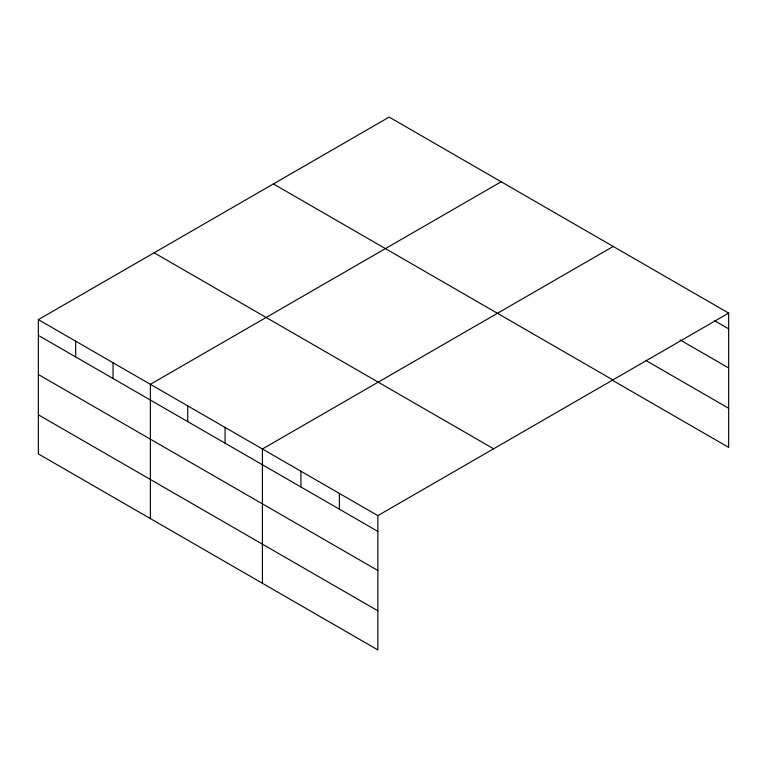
<?xml version="1.0" encoding="UTF-8"?>
<svg xmlns="http://www.w3.org/2000/svg" width="767" height="767" viewBox="0 0 767 767"><rect width="100%" height="100%" fill="white"/><g stroke="black" fill="none" stroke-linecap="round" stroke-linejoin="round"><path stroke-width="1.15" d="M728.65 313.089L389.157 117.092L38.35 319.628L38.35 453.911L377.843 649.908L377.843 515.635L728.65 313.089L728.65 447.372L613.226 380.729M501.187 181.769L150.38 384.305L150.38 518.588M613.226 246.456L262.41 448.992L262.41 583.265M714.47 320.664L728.65 328.842M680.051 339.896L728.65 367.959M645.622 360.327L728.65 408.255M273.388 183.927L612.881 379.933M154.119 252.794L493.612 448.791M38.35 319.628L377.843 515.635M38.35 335.38L377.843 531.387M38.35 374.497L377.843 570.495M38.35 414.794L377.843 610.8M339.369 493.421L339.369 509.173M300.894 471.206L300.894 486.959M225.067 427.43L225.067 443.182M187.723 405.868L187.723 421.62M113.037 362.753L113.037 378.505M75.693 341.19L75.693 356.943"/></g></svg>
